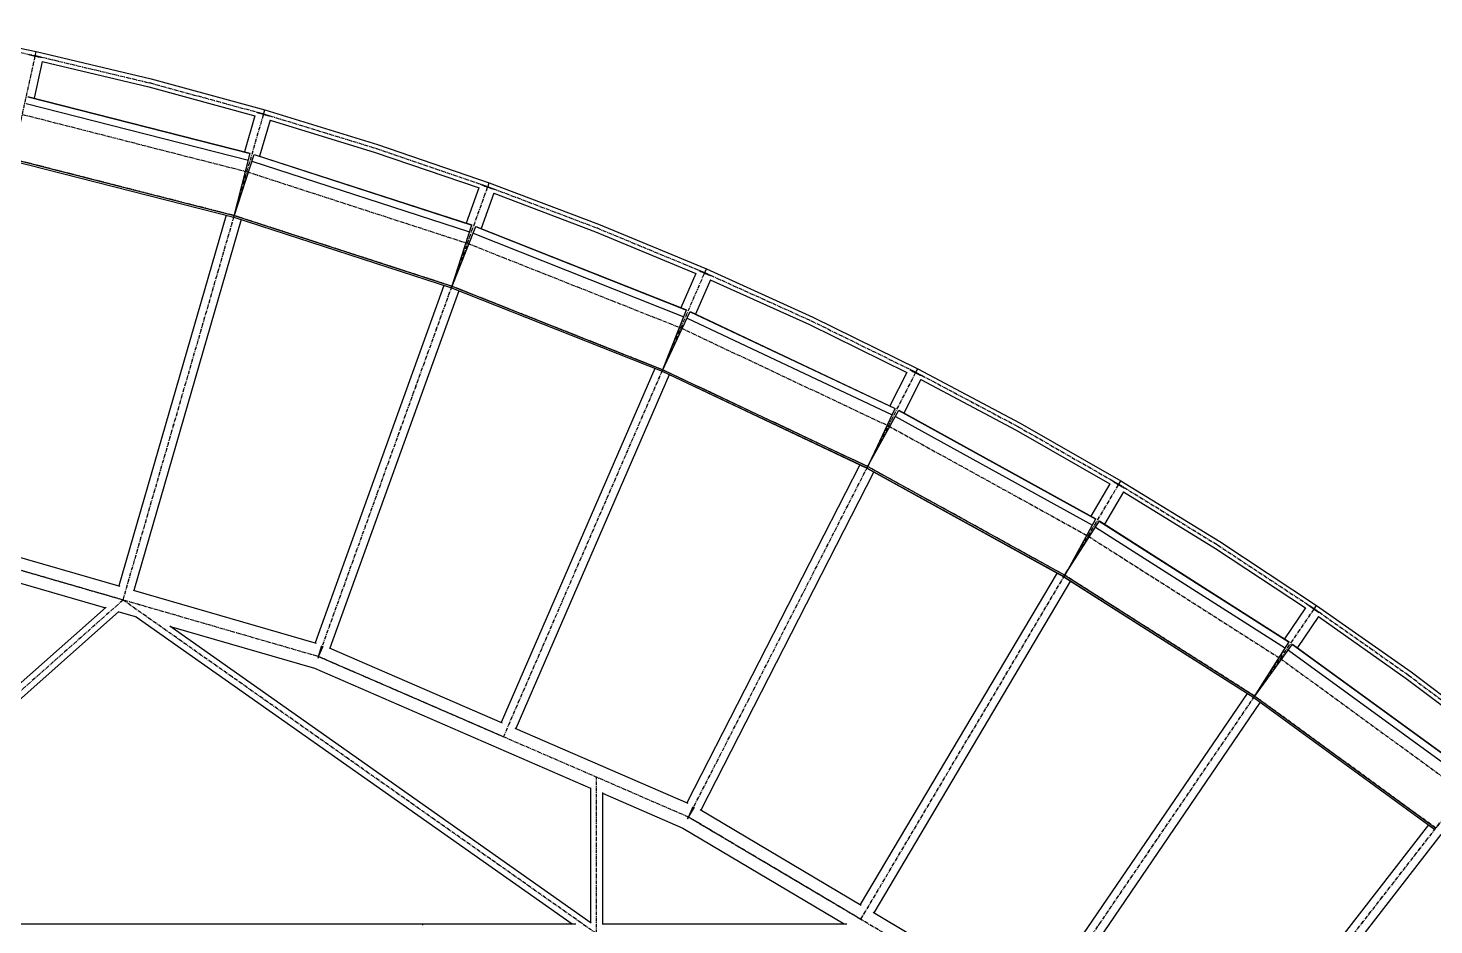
# Model space of a CAD drawing. Header units: millimetres. Extents: x 5143 to 30813, y 232 to 21408.
# Drawn here: x 24007 to 26892, y 19129 to 20969 of the extents above; entities that cross this region are included whole.
import ezdxf

# ---------------------------------------------------------------- set-up
doc = ezdxf.new("R2010")
doc.units = ezdxf.units.MM
doc.header["$LTSCALE"] = 0.25
doc.linetypes.add('CENTER', pattern=[50.8, 31.75, -6.35, 6.35, -6.35])
doc.linetypes.add('XKITLINE00', pattern=[0])

msp = doc.modelspace()

# ---------------------------------------------------------------- linework, layer by layer
at = {"color": 8, "linetype": 'CENTER'}
for p, q in [((23792.2, 20960.3), (24022, 20912.1)), ((23800.5, 19911.3), (24022, 20912.1)), ((24022, 20912.1), (24257.2, 20856)), ((24257.2, 20856), (24490.5, 20792.5)), ((23995.3, 20791.5), (24456.2, 20673.9)), ((24201.8, 19795.1), (24490.5, 20792.5)), ((24490.5, 20792.5), (24721.7, 20721.6)), ((24721.7, 20721.6), (24950.4, 20643.3)), ((24430.1, 20583.9), (23974, 20700.3)), ((24201.8, 19795.1), (24456.2, 20673.9)), ((24456.2, 20673.9), (24908.6, 20527.1)), ((24603, 19679), (24950.4, 20643.3)), ((24950.4, 20643.3), (25174.5, 20558.5)), ((24876.9, 20438.9), (24430.1, 20583.9)), ((25174.5, 20558.5), (25395.7, 20466.8)), ((24603, 19679), (24908.6, 20527.1)), ((24908.6, 20527.1), (25346.6, 20353.4)), ((24982.7, 19514.3), (25395.7, 20466.8)), ((25395.7, 20466.8), (25613.9, 20368)), ((25309.3, 20267.5), (24876.9, 20438.9)), ((25613.9, 20368), (25828.9, 20262.4)), ((24982.7, 19514.3), (25346.6, 20353.4)), ((25346.6, 20353.4), (25772.7, 20152.4)), ((25730, 20068.9), (25309.3, 20267.5)), ((25362.3, 19349.7), (25828.9, 20262.4)), ((25828.9, 20262.4), (26038.9, 20150.8)), ((25362.3, 19349.7), (25772.7, 20152.4)), ((25772.7, 20152.4), (26182.3, 19926.4)), ((26038.9, 20150.8), (26245.3, 20032.7)), ((26134.5, 19845.9), (25730, 20068.9)), ((25715.7, 19140), (26245.3, 20032.7)), ((26245.3, 20032.7), (26448, 19908.1)), ((24603, 19679), (23800.5, 19911.3)), ((24603, 19679), (23800.5, 19911.3)), ((24201.8, 19795.1), (23800.5, 19911.3)), ((25715.7, 19140), (26182.3, 19926.4)), ((26182.3, 19926.4), (26577, 19675.2)), ((26448, 19908.1), (26646.5, 19777.2)), ((26524.2, 19597.7), (26134.5, 19845.9)), ((24201.8, 19795.1), (23430, 19110.3)), ((25173.6, 19110.3), (24201.8, 19795.1)), ((24603, 19679), (24201.8, 19795.1)), ((26069.1, 18930.3), (26646.5, 19777.2)), ((26646.5, 19777.2), (26840.1, 19640.8)), ((24982.7, 19514.3), (24603, 19679)), ((25362.3, 19349.7), (24603, 19679)), ((25362.3, 19349.7), (24603, 19679)), ((26069.1, 18930.3), (26577, 19675.2)), ((26577, 19675.2), (26953.4, 19400.8)), ((26840.1, 19640.8), (27029.2, 19498.3)), ((26895.9, 19326.9), (26524.2, 19597.7)), ((25362.3, 19349.7), (24982.7, 19514.3)), ((26392, 18679.1), (27029.2, 19498.3)), ((25173.6, 19110.3), (25173.5, 19431.6)), ((26392, 18679.1), (26953.4, 19400.8)), ((26069.1, 18930.3), (25362.3, 19349.7)), ((26069.1, 18930.3), (25362.3, 19349.7)), ((25715.7, 19140), (25362.3, 19349.7)), ((26069.1, 18930.3), (25715.7, 19140))]:
    msp.add_line(p, q, dxfattribs=at)
at = {"color": 8, "linetype": 'XKITLINE00'}
for p, q in [((23793.9, 20968.5), (24023.8, 20920.3)), ((24021.7, 20911.1), (24023.8, 20920.3)), ((24021.7, 20911.1), (24023.8, 20920.3)), ((24023.8, 20920.3), (24259.3, 20864.2)), ((24023.8, 20920.3), (24023.8, 20920.3)), ((24023.8, 20920.3), (24023.8, 20920.3)), ((24008.4, 20914.5), (24008.7, 20914.4)), ((24008.7, 20914.4), (24010.6, 20913.8)), ((24009, 20914.4), (24009.2, 20914.3)), ((24009.2, 20914.3), (24011, 20913.8)), ((24010.6, 20913.8), (24013, 20913.2)), ((24011, 20913.8), (24013.3, 20913.1)), ((24013, 20913.2), (24015.7, 20912.5)), ((24013.3, 20913.1), (24015.9, 20912.5)), ((24015.7, 20912.5), (24018.7, 20911.8)), ((24015.9, 20912.5), (24018.8, 20911.8)), ((24018.7, 20911.8), (24021.7, 20911.1)), ((24018.8, 20911.8), (24021.7, 20911.1)), ((24035.9, 20900.1), (24019.2, 20825)), ((24021.7, 20911.1), (24024.8, 20910.4)), ((24021.7, 20911.1), (24024.7, 20910.5)), ((24024.7, 20910.5), (24027.6, 20909.9)), ((24024.8, 20910.4), (24027.8, 20909.8)), ((24027.6, 20909.9), (24030.2, 20909.4)), ((24027.8, 20909.8), (24030.5, 20909.3)), ((24030.2, 20909.4), (24032.6, 20909)), ((24030.5, 20909.3), (24032.9, 20908.9)), ((24032.6, 20909), (24034.5, 20908.7)), ((24032.9, 20908.9), (24034.9, 20908.6)), ((24034.5, 20908.7), (24034.7, 20908.7)), ((24034.9, 20908.6), (24035.3, 20908.6)), ((24035.8, 20900.1), (24255.1, 20847.9)), ((24259.3, 20864.2), (24492.8, 20800.6)), ((24255.1, 20847.9), (24472.6, 20788.7)), ((24002.9, 20813.9), (24459.1, 20697.5)), ((24006.5, 20827.8), (24462.6, 20711.4)), ((24006.6, 20828.3), (24462.8, 20711.9)), ((24490.2, 20791.6), (24492.8, 20800.6)), ((24490.2, 20791.6), (24492.8, 20800.6)), ((24492.8, 20800.6), (24724.3, 20729.6)), ((24472.6, 20788.7), (24451.2, 20714.8)), ((24477.1, 20795.9), (24477.4, 20795.7)), ((24477.4, 20795.7), (24479.3, 20795)), ((24477.7, 20795.7), (24477.9, 20795.6)), ((24477.9, 20795.6), (24479.7, 20794.9)), ((24479.3, 20795), (24481.6, 20794.2)), ((24479.7, 20794.9), (24482, 20794.2)), ((24481.6, 20794.2), (24484.3, 20793.4)), ((24482, 20794.2), (24484.5, 20793.3)), ((24503.6, 20779.7), (24482.2, 20705.9)), ((24484.3, 20793.4), (24487.2, 20792.5)), ((24484.5, 20793.3), (24487.3, 20792.5)), ((24487.2, 20792.5), (24490.2, 20791.6)), ((24487.3, 20792.5), (24490.2, 20791.6)), ((24490.2, 20791.6), (24493.3, 20790.7)), ((24490.2, 20791.6), (24493.2, 20790.8)), ((24493.2, 20790.8), (24496, 20790)), ((24493.3, 20790.7), (24496.2, 20789.9)), ((24496, 20790), (24498.6, 20789.4)), ((24496.2, 20789.9), (24498.9, 20789.2)), ((24498.6, 20789.4), (24500.9, 20788.8)), ((24498.9, 20789.2), (24501.3, 20788.7)), ((24500.9, 20788.8), (24502.8, 20788.4)), ((24501.3, 20788.7), (24503.2, 20788.3)), ((24502.8, 20788.4), (24503, 20788.4)), ((24503.2, 20788.3), (24503.6, 20788.2)), ((24503.6, 20779.7), (24719.1, 20713.6)), ((24719.1, 20713.6), (24932.4, 20640.6)), ((24724.3, 20729.6), (24953.3, 20651.2)), ((23973.1, 20697), (24429.2, 20580.6)), ((23973.2, 20697.1), (24429.3, 20580.8)), ((23974, 20700.3), (24430.1, 20583.9)), ((24429.1, 20580.8), (24470.9, 20709.5)), ((24429.3, 20580.8), (24462.8, 20711.9)), ((24466.3, 20695.4), (24913, 20550.4)), ((24470.7, 20709.1), (24917.5, 20564.1)), ((24470.9, 20709.5), (24917.6, 20564.6)), ((24932.3, 20640.6), (24906.2, 20568.3)), ((24962.7, 20629.7), (24936.6, 20557.3)), ((24937.3, 20647.4), (24937.6, 20647.3)), ((24937.6, 20647.3), (24939.5, 20646.5)), ((24937.9, 20647.2), (24938.1, 20647.2)), ((24938.1, 20647.2), (24939.8, 20646.4)), ((24939.5, 20646.5), (24941.7, 20645.5)), ((24939.8, 20646.4), (24942, 20645.5)), ((24941.7, 20645.5), (24944.3, 20644.5)), ((24942, 20645.5), (24944.5, 20644.5)), ((24944.3, 20644.5), (24947.1, 20643.4)), ((24944.5, 20644.5), (24947.3, 20643.4)), ((24947.1, 20643.4), (24950.1, 20642.3)), ((24947.3, 20643.4), (24950.1, 20642.4)), ((24950.1, 20642.4), (24953.3, 20651.2)), ((24950.1, 20642.4), (24953.3, 20651.2)), ((24950.1, 20642.4), (24953, 20641.4)), ((24950.1, 20642.3), (24953.1, 20641.3)), ((24953, 20641.4), (24955.8, 20640.4)), ((24953.1, 20641.3), (24955.9, 20640.3)), ((24953.3, 20651.2), (25177.6, 20566.4)), ((24955.8, 20640.4), (24958.3, 20639.6)), ((24955.9, 20640.3), (24958.6, 20639.5)), ((24958.3, 20639.6), (24960.6, 20638.9)), ((24958.6, 20639.5), (24960.9, 20638.7)), ((24960.6, 20638.9), (24962.5, 20638.4)), ((24960.9, 20638.7), (24962.9, 20638.2)), ((24962.5, 20638.4), (24962.6, 20638.3)), ((24962.7, 20629.7), (25171.4, 20550.7)), ((24962.9, 20638.2), (24963.2, 20638.1)), ((24413.5, 20584.6), (24193.3, 19824)), ((24444.5, 20575.7), (24224.3, 19815)), ((24429.1, 20580.8), (24875.7, 20435.9)), ((24429.2, 20580.6), (24875.7, 20435.7)), ((24430.1, 20583.9), (24876.9, 20438.9)), ((24875.7, 20435.9), (24925.5, 20561.7)), ((24875.9, 20435.8), (24917.6, 20564.6)), ((24920.1, 20547.9), (25352.5, 20376.5)), ((24925.4, 20561.3), (25357.8, 20389.8)), ((24925.5, 20561.7), (25358, 20390.3)), ((25171.4, 20550.7), (25377.5, 20465.2)), ((25177.6, 20566.4), (25399, 20474.5)), ((24907.9, 20525), (24907.9, 20525)), ((25377.4, 20465.2), (25346.8, 20394.7)), ((25382.9, 20471.7), (25383.2, 20471.6)), ((25383.2, 20471.6), (25384.9, 20470.6)), ((25383.4, 20471.5), (25383.6, 20471.4)), ((25383.6, 20471.4), (25385.3, 20470.5)), ((25384.9, 20470.6), (25387.1, 20469.6)), ((25385.3, 20470.5), (25387.4, 20469.5)), ((25387.1, 20469.6), (25389.7, 20468.4)), ((25387.4, 20469.5), (25389.9, 20468.3)), ((25389.7, 20468.4), (25392.4, 20467.1)), ((25389.9, 20468.3), (25392.5, 20467.1)), ((25392.4, 20467.1), (25395.3, 20465.8)), ((25392.5, 20467.1), (25395.3, 20465.9)), ((25395.3, 20465.9), (25399, 20474.5)), ((25395.3, 20465.9), (25399, 20474.5)), ((25395.3, 20465.9), (25398.1, 20464.7)), ((25395.3, 20465.8), (25398.2, 20464.6)), ((25398.1, 20464.7), (25400.8, 20463.6)), ((25398.2, 20464.6), (25401, 20463.4)), ((25399, 20474.5), (25617.5, 20375.6)), ((25400.8, 20463.6), (25403.3, 20462.6)), ((25401, 20463.4), (25403.6, 20462.4)), ((25403.3, 20462.6), (25405.5, 20461.7)), ((25403.6, 20462.4), (25405.9, 20461.6)), ((25405.5, 20461.7), (25407.4, 20461.1)), ((25405.9, 20461.6), (25407.8, 20460.9)), ((25407.4, 20461.1), (25407.5, 20461.1)), ((25407.8, 20460.9), (25408.1, 20460.8)), ((24860.3, 20440.7), (24596.1, 19707.4)), ((24860.4, 20440.7), (24596.2, 19707.4)), ((24890.6, 20429.8), (24626.5, 19696.5)), ((24890.7, 20429.8), (24626.5, 19696.5)), ((24875.7, 20435.9), (25307.9, 20264.5)), ((24875.7, 20435.7), (25307.9, 20264.4)), ((24876.9, 20438.9), (25309.3, 20267.5)), ((25407.1, 20452.4), (25376.5, 20381.8)), ((25407, 20452.4), (25610.3, 20360.4)), ((25307.9, 20264.5), (25365.7, 20386.9)), ((25308.1, 20264.5), (25358, 20390.3)), ((25359.3, 20373.5), (25780.1, 20175)), ((25365.4, 20386.5), (25786.2, 20188)), ((25365.7, 20386.9), (25786.4, 20188.4)), ((25617.5, 20375.6), (25832.7, 20269.8)), ((25345.6, 20351.5), (25345.6, 20351.5)), ((25345.8, 20351.4), (25345.8, 20351.4)), ((25610.3, 20360.4), (25810.6, 20262)), ((25292.9, 20270.3), (24978, 19544.1)), ((25322.5, 20257.5), (25007.6, 19531.2)), ((25307.9, 20264.4), (25728.5, 20065.9)), ((25308.1, 20264.5), (25728.5, 20066.1)), ((25309.3, 20267.5), (25730, 20068.9)), ((25810.6, 20262), (25775.6, 20193.5)), ((25816.4, 20268.2), (25816.7, 20268)), ((25816.7, 20268), (25818.4, 20266.9)), ((25816.9, 20267.9), (25817.1, 20267.8)), ((25817.1, 20267.8), (25818.7, 20266.8)), ((25818.4, 20266.9), (25820.5, 20265.7)), ((25818.7, 20266.8), (25820.8, 20265.6)), ((25820.5, 20265.7), (25822.9, 20264.3)), ((25820.8, 20265.6), (25823.1, 20264.3)), ((25822.9, 20264.3), (25825.6, 20262.9)), ((25823.1, 20264.3), (25825.7, 20262.9)), ((25825.6, 20262.9), (25828.4, 20261.5)), ((25825.7, 20262.9), (25828.4, 20261.5)), ((25828.4, 20261.5), (25832.7, 20269.8)), ((25828.4, 20261.5), (25832.7, 20269.8)), ((25828.4, 20261.5), (25831.2, 20260)), ((25828.4, 20261.5), (25831.1, 20260.1)), ((25831.1, 20260.1), (25833.8, 20258.8)), ((25831.2, 20260), (25833.9, 20258.7)), ((25832.7, 20269.8), (26043, 20158.1)), ((25833.8, 20258.8), (25836.2, 20257.7)), ((25833.9, 20258.7), (25836.5, 20257.5)), ((25836.2, 20257.7), (25838.4, 20256.7)), ((25836.5, 20257.5), (25838.7, 20256.5)), ((25838.4, 20256.7), (25840.2, 20256)), ((25838.7, 20256.5), (25840.6, 20255.7)), ((25840.2, 20256), (25840.3, 20255.9)), ((25840.6, 20255.7), (25840.9, 20255.6)), ((25839.3, 20247.3), (25804.3, 20178.8)), ((25839.3, 20247.3), (26034.9, 20143.4)), ((25728.5, 20066.1), (25793.8, 20184.6)), ((25728.6, 20066), (25786.4, 20188.4)), ((25786.7, 20171.6), (26191.1, 19948.5)), ((25793.6, 20184.2), (26198.1, 19961.1)), ((25793.8, 20184.6), (26198.3, 19961.5)), ((25771.6, 20150.5), (25771.6, 20150.5)), ((25771.7, 20150.4), (25771.7, 20150.4)), ((26034.9, 20143.4), (26227.1, 20033.4)), ((26043, 20158.1), (26249.6, 20039.9)), ((25713.9, 20072.8), (25359.1, 19378.8)), ((25713.9, 20072.8), (25359.1, 19378.8)), ((25742.6, 20058.2), (25387.8, 19364.1)), ((25742.6, 20058.1), (25387.8, 19364.1)), ((25728.5, 20065.9), (26132.8, 19843)), ((25728.6, 20066), (26132.8, 19843.1)), ((25730, 20068.9), (26134.5, 19845.9)), ((26227, 20033.5), (26187.8, 19967.3)), ((26233.3, 20039.2), (26233.5, 20039)), ((26233.5, 20039), (26235.2, 20037.9)), ((26233.8, 20038.9), (26233.9, 20038.8)), ((26233.9, 20038.8), (26235.5, 20037.7)), ((26235.2, 20037.9), (26237.2, 20036.5)), ((26235.5, 20037.7), (26237.5, 20036.4)), ((26237.2, 20036.5), (26239.6, 20035)), ((26237.5, 20036.4), (26239.8, 20034.9)), ((26239.6, 20035), (26242.1, 20033.4)), ((26239.8, 20034.9), (26242.2, 20033.4)), ((26242.1, 20033.4), (26244.8, 20031.8)), ((26242.2, 20033.4), (26244.9, 20031.8)), ((26244.8, 20031.8), (26247.6, 20030.2)), ((26244.9, 20031.8), (26249.6, 20039.9)), ((26244.9, 20031.8), (26249.6, 20039.9)), ((26244.9, 20031.8), (26247.5, 20030.3)), ((26247.5, 20030.3), (26250, 20028.8)), ((26247.6, 20030.2), (26250.2, 20028.7)), ((26249.6, 20039.9), (26452.5, 19915.2)), ((26250, 20028.8), (26252.4, 20027.5)), ((26250.2, 20028.7), (26252.6, 20027.4)), ((26252.4, 20027.5), (26254.5, 20026.4)), ((26252.6, 20027.4), (26254.8, 20026.2)), ((26254.5, 20026.4), (26256.2, 20025.6)), ((26254.8, 20026.2), (26256.6, 20025.3)), ((26256.2, 20025.6), (26256.4, 20025.5)), ((26256.6, 20025.3), (26256.9, 20025.2)), ((26254.8, 20017), (26215.6, 19950.8)), ((26254.8, 20017), (26443.4, 19901)), ((26132.8, 19843.1), (26205.5, 19957.3)), ((26132.9, 19843), (26198.3, 19961.5)), ((26197.5, 19944.8), (26587.2, 19696.6)), ((26205.2, 19956.9), (26594.9, 19708.8)), ((26205.5, 19957.3), (26595.1, 19709.2)), ((23819.8, 19932.1), (24195.2, 19823.5)), ((26452.5, 19915.2), (26651.3, 19784.1)), ((23794.7, 19886.5), (24165.5, 19779.2)), ((26443.4, 19901), (26628.4, 19779.1)), ((26118.6, 19850.8), (25714.8, 19170.1)), ((26118.7, 19850.7), (25714.8, 19170.1)), ((26146.4, 19834.3), (25742.5, 19153.6)), ((26146.4, 19834.3), (25742.6, 19153.6)), ((26132.8, 19843), (26522.3, 19594.9)), ((26132.9, 19843), (26522.3, 19595.1)), ((26134.5, 19845.9), (26524.2, 19597.7)), ((24222.5, 19815.6), (24597.9, 19706.9)), ((23506.2, 19194.2), (24167, 19780.5)), ((23506.2, 19161.6), (24193.5, 19771.5)), ((24193.1, 19771.2), (24229.6, 19760.6)), ((26628.3, 19779.2), (26585, 19715.6)), ((26634.9, 19784.5), (26635.1, 19784.3)), ((26635.1, 19784.3), (26636.7, 19783)), ((26635.4, 19784.2), (26635.5, 19784.1)), ((26635.5, 19784.1), (26637, 19782.9)), ((26636.7, 19783), (26638.7, 19781.6)), ((26637, 19782.9), (26638.9, 19781.4)), ((26638.7, 19781.6), (26640.9, 19779.9)), ((26638.9, 19781.4), (26641.1, 19779.8)), ((26640.9, 19779.9), (26643.4, 19778.2)), ((26641.1, 19779.8), (26643.5, 19778.1)), ((26643.4, 19778.2), (26646, 19776.4)), ((26643.5, 19778.1), (26646, 19776.4)), ((26646, 19776.4), (26651.3, 19784.1)), ((26646, 19776.4), (26651.3, 19784.1)), ((26646, 19776.4), (26648.6, 19774.6)), ((26646, 19776.4), (26648.5, 19774.7)), ((26648.5, 19774.7), (26651, 19773.1)), ((26648.6, 19774.6), (26651.1, 19773)), ((26651, 19773.1), (26653.2, 19771.7)), ((26651.1, 19773), (26653.5, 19771.5)), ((26651.3, 19784.1), (26845, 19647.5)), ((26653.2, 19771.7), (26655.3, 19770.4)), ((26653.5, 19771.5), (26655.6, 19770.2)), ((26655.3, 19770.4), (26657, 19769.5)), ((26655.6, 19770.2), (26657.3, 19769.2)), ((26657, 19769.5), (26657.1, 19769.4)), ((26657.3, 19769.2), (26657.6, 19769)), ((24229.1, 19760.9), (25123.7, 19130.6)), ((24297.7, 19742.4), (25162.5, 19133)), ((24301.3, 19739.8), (24594.4, 19655)), ((26655, 19761), (26611.7, 19697.4)), ((26655, 19761), (26835.1, 19634)), ((26522.3, 19595.1), (26602, 19704.5)), ((26522.4, 19595), (26595.1, 19709.2)), ((26601.7, 19704.1), (26973.4, 19433.2)), ((26602, 19704.5), (26973.7, 19433.6)), ((24603, 19679), (24601.5, 19675.3)), ((24603, 19679), (24601.9, 19675.1)), ((24603, 19679), (24609.6, 19701.5)), ((24603, 19679), (24612.4, 19700.5)), ((24604.3, 19683.4), (24604.9, 19683.2)), ((24604.4, 19683.6), (24605, 19683.4)), ((24624.9, 19697.2), (24979.8, 19543.3)), ((26593.2, 19692.5), (26964.9, 19421.6)), ((24594.4, 19655), (25161.4, 19409.2)), ((26575.8, 19673.3), (26575.8, 19673.3)), ((26845, 19647.5), (27034.4, 19504.9)), ((26835.1, 19634), (27011.2, 19501.4)), ((26508.6, 19603.6), (26069.5, 18959.6)), ((26522.3, 19594.9), (26893.8, 19324.2)), ((26522.4, 19595), (26893.8, 19324.4)), ((26524.2, 19597.7), (26895.9, 19326.9)), ((26535.3, 19585.4), (26096.2, 18941.4)), ((25005.8, 19532), (25360.8, 19378.1)), ((25161.4, 19409.8), (25161.4, 19133.8)), ((25185.7, 19400.4), (25185.8, 19130.6)), ((25185.7, 19398.6), (25350.7, 19327)), ((25360.3, 19346.3), (25374.3, 19369.9)), ((25360.7, 19346.1), (25371.7, 19371.3)), ((25386.3, 19365), (25716.4, 19169.1)), ((25364.2, 19354), (25364.7, 19353.7)), ((25364.3, 19354.1), (25364.8, 19353.8)), ((26880.7, 19333.7), (26394.9, 18709.1)), ((25350.7, 19327), (25681.9, 19130.6)), ((26906.2, 19313.9), (26420.4, 18689.3)), ((23551.9, 19130.6), (24815.9, 19130.6)), ((24815.9, 19130.6), (24816.2, 19130.3)), ((24815.9, 19130.6), (24816.2, 19130.3)), ((24815.9, 19130.6), (25131.2, 19130.6)), ((24816.2, 19130.3), (24816.4, 19129.4)), ((24816.2, 19130.3), (24816.4, 19129.4)), ((24816.4, 19129.4), (24816.7, 19127.9)), ((25185.3, 19130.6), (25687, 19130.6)), ((25740.9, 19154.6), (26071.1, 18958.7))]:
    msp.add_line(p, q, dxfattribs=at)
for centre in [(24022, 20912.1), (24022, 20912.1), (24022, 20912.1), (24257.2, 20856), (24257.2, 20856), (24490.5, 20792.5), (24490.5, 20792.5), (24490.5, 20792.5), (24721.7, 20721.6), (24721.7, 20721.6), (24456.2, 20673.9), (24456.2, 20673.9), (24456.2, 20673.9), (24950.4, 20643.3), (24950.4, 20643.3), (24950.4, 20643.3), (24430.1, 20583.9), (24430.1, 20583.9), (25174.5, 20558.5), (25174.5, 20558.5), (24908.6, 20527.1), (24908.6, 20527.1), (24908.6, 20527.1), (25395.7, 20466.8), (25395.7, 20466.8), (25395.7, 20466.8), (24876.9, 20438.9), (24876.9, 20438.9), (25613.9, 20368), (25613.9, 20368), (25346.6, 20353.4), (25346.6, 20353.4), (25346.6, 20353.4), (25309.3, 20267.5), (25309.3, 20267.5), (25828.9, 20262.4), (25828.9, 20262.4), (25828.9, 20262.4), (25772.7, 20152.4), (25772.7, 20152.4), (25772.7, 20152.4), (26038.9, 20150.8), (26038.9, 20150.8), (25730, 20068.9), (25730, 20068.9), (26245.3, 20032.7), (26245.3, 20032.7), (26245.3, 20032.7), (26182.3, 19926.4), (26182.3, 19926.4), (26182.3, 19926.4), (26448, 19908.1), (26448, 19908.1), (26134.5, 19845.9), (26134.5, 19845.9), (24201.8, 19795.1), (24201.8, 19795.1), (24201.8, 19795.1), (24201.8, 19795.1), (24201.8, 19795.1), (24201.8, 19795.1), (24201.8, 19795.1), (26646.5, 19777.2), (26646.5, 19777.2), (26646.5, 19777.2), (24603, 19679), (24603, 19679), (24603, 19679), (24603, 19679), (24603, 19679), (24603, 19679), (24603, 19679), (24603, 19679), (24603, 19679), (26577, 19675.2), (26577, 19675.2), (26577, 19675.2), (26840.1, 19640.8), (26840.1, 19640.8), (26524.2, 19597.7), (26524.2, 19597.7), (24982.7, 19514.3), (24982.7, 19514.3), (24982.7, 19514.3), (24982.7, 19514.3), (24982.7, 19514.3), (25173.5, 19431.6), (25362.3, 19349.7), (25362.3, 19349.7), (25362.3, 19349.7), (25362.3, 19349.7), (25362.3, 19349.7), (25362.3, 19349.7), (25362.3, 19349.7), (25362.3, 19349.7), (25362.3, 19349.7), (25715.7, 19140), (25715.7, 19140), (25715.7, 19140), (25715.7, 19140), (25715.7, 19140)]:
    msp.add_circle(centre, 0.05, dxfattribs=at)

doc.saveas('drawing.dxf')
